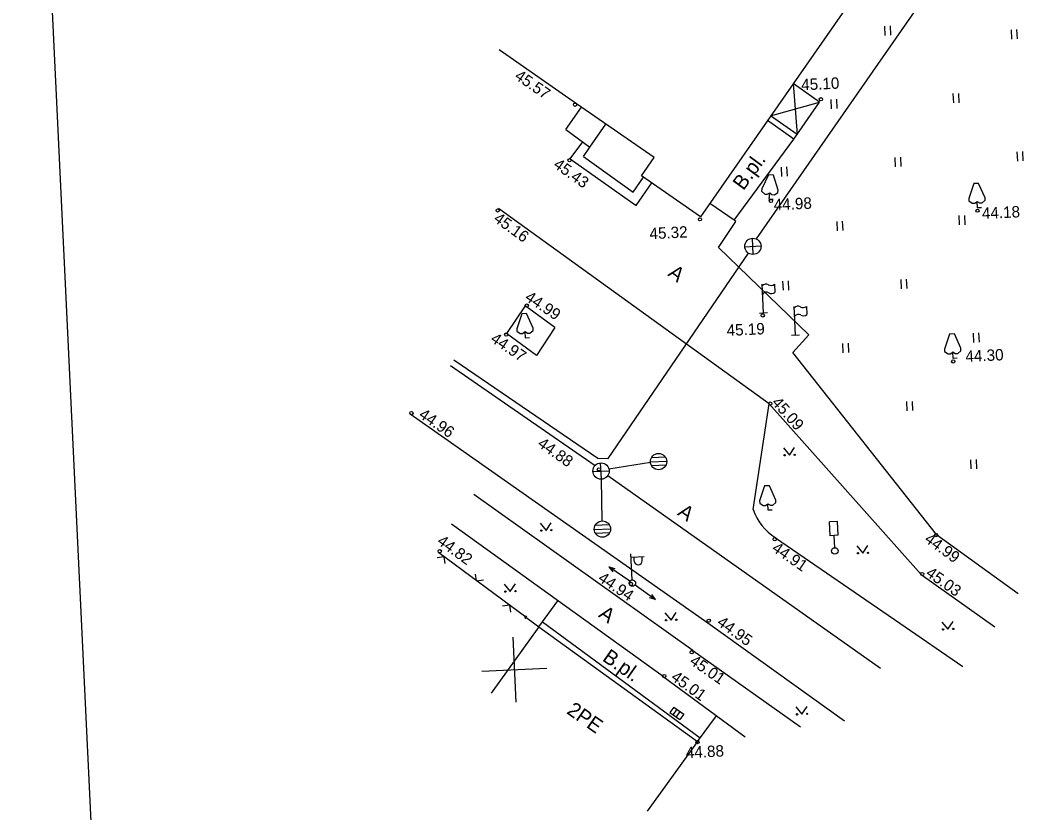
# Model space of a CAD drawing. Extents: x 15024 to 646000, y 15553 to 6459000.
# Drawn here: x 642144.5 to 642206.1, y 6456338.4 to 6456387.1 of the extents above; entities that cross this region are included whole.
import ezdxf

# ---------------------------------------------------------------- set-up
doc = ezdxf.new("R2010")
doc.units = 0
for name, color, linetype in [('AIAD', 7, 'Continuous'), ('ASFBET', 7, 'Continuous'), ('Default', 7, 'Continuous'), ('EHITISED', 7, 'Continuous'), ('HALJASTUS', 7, 'Continuous'), ('HOONED', 7, 'Continuous'), ('KAEVUD', 7, 'Continuous'), ('KANAL', 7, 'Continuous'), ('KORGUSED', 7, 'Continuous'), ('MAPGRID', 7, 'Continuous'), ('POSTID', 7, 'Continuous'), ('PUUD', 7, 'Continuous')]:
    doc.layers.add(name, color=color, linetype=linetype)

# ---------------------------------------------------------------- blocks, each defined once
blk = doc.blocks.new('SIDE')
at = {"layer": 'Default'}
for start, end in [(0, 180), (180, 0)]:
    blk.add_arc((0, 0), 12.5, start, end, dxfattribs=at)
blk = doc.blocks.new('LAT11')
at = {"layer": 'Default'}
for p, q in [((0, 25), (0, 225)), ((0, 200), (100, 200)), ((22.7, 167.9), (22.7, 200)), ((83.9, 167.9), (83.9, 200))]:
    blk.add_line(p, q, dxfattribs=at)
blk.add_circle((0, 0), 25, dxfattribs=at)
blk.add_arc((53.3, 167.9), 30.6, 180, 0, dxfattribs=at)
blk = doc.blocks.new('NOOLM')
at = {"layer": 'Default'}
for p, q in [((25, 0), (218.4, 0)), ((218.4, 0), (173.3, 15)), ((218.4, 0), (173.3, -14.8))]:
    blk.add_line(p, q, dxfattribs=at)
blk = doc.blocks.new('KR')
at = {"layer": 'Default'}
for p, q in [((-100, 0), (100, 0)), ((86, 50), (-86, 50)), ((86, -50), (-86, -50))]:
    blk.add_line(p, q, dxfattribs=at)
blk.add_circle((0, 0), 100, dxfattribs=at)
blk = doc.blocks.new('KK')
at = {"layer": 'Default'}
for p, q in [((-100, 0), (100, 0)), ((0, -100), (0, 100))]:
    blk.add_line(p, q, dxfattribs=at)
blk.add_circle((0, 0), 100, dxfattribs=at)
blk = doc.blocks.new('LIIKLUSM_1')
at = {"layer": 'Default'}
for p, q in [((-25, 95), (-25, 180)), ((25, 95), (25, 180)), ((0, 20), (0, 95))]:
    blk.add_line(p, q, dxfattribs=at)
for points in [[(25, 180), (-25, 180)], [(25, 95), (-25, 95)]]:
    blk.add_lwpolyline(points, dxfattribs=at)
blk.add_circle((0, 0), 20, dxfattribs=at)
blk = doc.blocks.new('PI')
at = {"layer": 'Default'}
for p, q in [((-30, 300), (-100, 120)), ((30, 300), (-30, 300)), ((100, 120), (30, 300)), ((-100, 120), (-100, 90)), ((-100, 90), (-60, 60)), ((-60, 60), (-30, 60)), ((-30, 60), (0, 80)), ((0, 0), (0, 80)), ((0, 80), (30, 60)), ((50, 0), (0, 0)), ((30, 60), (60, 60)), ((60, 60), (100, 90)), ((100, 90), (100, 120))]:
    blk.add_line(p, q, dxfattribs=at)
blk = doc.blocks.new('LIPP')
at = {"layer": 'POSTID'}
for p, q in [((0, 0), (0, 351)), ((151, 345), (151, 245)), ((-50, 0), (50, 0))]:
    blk.add_line(p, q, dxfattribs=at)
for centre, radius, start, end in [((45, 294), 57.6, 57.8941, 140.7366), ((45, 194), 57.6, 57.8941, 140.7366), ((111, 400), 68.2, 237.8941, 305.0219), ((111, 300), 68.2, 237.8941, 305.0219)]:
    blk.add_arc(centre, radius, start, end, dxfattribs=at)
blk = doc.blocks.new('MURU')
at = {"layer": 'Default'}
for p, q in [((-46.3, 60.7), (0, 0)), ((0, 0), (44.6, 60.7))]:
    blk.add_line(p, q, dxfattribs=at)
for centre in [(-40.1, 0), (42.8, 0)]:
    blk.add_circle(centre, 5.5, dxfattribs=at)
blk = doc.blocks.new('HEIN')
at = {"layer": 'Default'}
for p, q in [((-23.4, 38), (-23.4, -38.1)), ((22.1, 38), (22.1, -38.1))]:
    blk.add_line(p, q, dxfattribs=at)
blk = doc.blocks.new('CROSS01')
at = {"layer": 'Default'}
for p, q in [((0, 400), (0, -400)), ((-400, 0), (400, 0))]:
    blk.add_line(p, q, dxfattribs=at)

msp = doc.modelspace()

# ---------------------------------------------------------------- linework, layer by layer
at = {"layer": 'AIAD'}
for p, q in [((642170.526, 6456354.182), (642170.107, 6456354.119)), ((642170.526, 6456354.182), (642170.589, 6456353.762)), ((642172.535, 6456352.694), (642172.473, 6456353.113)), ((642172.535, 6456352.694), (642172.954, 6456352.756)), ((642174.544, 6456351.206), (642174.125, 6456351.143)), ((642174.544, 6456351.206), (642174.606, 6456350.786))]:
    msp.add_line(p, q, dxfattribs=at)
for points in [[(642175.548, 6456350.462), (642170.209, 6456354.416)], [(642175.548, 6456350.462), (642176.359, 6456349.876)]]:
    msp.add_lwpolyline(points, dxfattribs=at)
at = {"layer": 'ASFBET'}
for points in [[(642187.371, 6456373.171), (642188.444, 6456374.769), (642188.332, 6456374.836), (642192.006, 6456379.823)], [(642188.332, 6456374.836), (642186.842, 6456375.872)], [(642190.495, 6456363.561), (642173.878, 6456375.569)], [(642200.756, 6456355.544), (642191.928, 6456366.717), (642192.917, 6456367.805), (642187.371, 6456373.171)], [(642175.511, 6456369.582), (642174.379, 6456367.881)], [(642177.334, 6456368.247), (642175.511, 6456369.582)], [(642176.202, 6456366.546), (642174.379, 6456367.881)], [(642177.334, 6456368.247), (642176.202, 6456366.546)], [(642189.509, 6456357.089), (642190.495, 6456363.561), (642199.803, 6456353.08), (642204.329, 6456349.886)], [(642168.469, 6456362.956), (642186.726, 6456350.127), (642195.105, 6456344.111)], [(642185.802, 6456348.426), (642172.364, 6456357.997)], [(642183.986, 6456346.819), (642170.992, 6456356.173)], [(642200.756, 6456355.544), (642205.752, 6456351.915)], [(642190.883, 6456355.346), (642198.508, 6456350.1)], [(642176.359, 6456349.876), (642177.513, 6456351.479)], [(642176.583, 6456350.187), (642186.261, 6456343.065)], [(642198.508, 6456350.1), (642202.364, 6456347.434)], [(642185.802, 6456348.426), (642192.407, 6456343.73)], [(642183.986, 6456346.819), (642189.017, 6456343.116)], [(642186.096, 6456342.841), (642187.254, 6456344.414)]]:
    msp.add_lwpolyline(points, dxfattribs=at)
msp.add_arc((642192.622, 6456358.129), 3.281, 198.47068, 238.0077, dxfattribs=at)
at = {"layer": 'Default'}
msp.add_line((642150.751, 6456298.919), (642144.525, 6456429.141), dxfattribs=at)
at = {"layer": 'EHITISED'}
for points in [[(642184.826, 6456344.812), (642184.592, 6456344.487)], [(642185.01, 6456344.679), (642184.776, 6456344.355)]]:
    msp.add_lwpolyline(points, dxfattribs=at)
at = {"layer": 'HOONED'}
for points in [[(642197.96, 6456391.867), (642186.27, 6456375.049)], [(642178.672, 6456381.996), (642173.919, 6456385.299)], [(642193.582, 6456382.096), (642191.954, 6456383.227)], [(642191.954, 6456383.227), (642192.205, 6456380.111)], [(642183.424, 6456378.693), (642178.672, 6456381.996)], [(642190.576, 6456381.244), (642193.582, 6456382.096)], [(642192.006, 6456379.823), (642193.582, 6456382.096)], [(642178.013, 6456380.42), (642178.966, 6456381.791)], [(642179.489, 6456379.337), (642180.469, 6456380.747)], [(642192.006, 6456379.823), (642190.376, 6456380.956)], [(642192.205, 6456380.111), (642190.576, 6456381.244)], [(642178.013, 6456380.42), (642179.489, 6456379.337)], [(642178.277, 6456378.605), (642179.05, 6456379.659)], [(642179.087, 6456378.756), (642179.489, 6456379.337)], [(642178.277, 6456378.605), (642182.32, 6456375.745), (642183.281, 6456377.127)], [(642179.087, 6456378.756), (642182.141, 6456376.571), (642182.773, 6456377.48)], [(642182.643, 6456377.57), (642183.424, 6456378.693)], [(642186.27, 6456375.049), (642182.643, 6456377.57)], [(642176.359, 6456349.876), (642173.42, 6456345.807)], [(642176.359, 6456349.876), (642186.096, 6456342.841)], [(642184.634, 6456344.95), (642184.4, 6456344.626)], [(642184.4, 6456344.626), (642185.008, 6456344.187)], [(642184.634, 6456344.95), (642185.242, 6456344.511)], [(642185.242, 6456344.511), (642185.008, 6456344.187)], [(642186.096, 6456342.841), (642183.007, 6456338.566)]]:
    msp.add_lwpolyline(points, dxfattribs=at)
at = {"layer": 'KANAL'}
for points in [[(642189.698, 6456373.692), (642201.829, 6456391.165)], [(642171.136, 6456366.271), (642179.963, 6456360.227), (642180.609, 6456360.222), (642189.207, 6456372.824)], [(642170.932, 6456365.913), (642179.805, 6456359.783)], [(642183.2, 6456359.972), (642180.653, 6456359.562)], [(642180.593, 6456359.175), (642197.315, 6456347.336)], [(642180.236, 6456356.377), (642180.192, 6456358.94)]]:
    msp.add_lwpolyline(points, dxfattribs=at)
at = {"layer": 'KORGUSED'}
for centre in [(642178.57, 6456381.929), (642193.66, 6456382.269), (642178.234, 6456378.524), (642190.594, 6456376.029), (642173.826, 6456375.438), (642203.266, 6456375.428), (642186.239, 6456374.898), (642175.609, 6456369.602), (642190.09, 6456368.999), (642174.356, 6456367.822), (642201.777, 6456366.169), (642190.555, 6456363.587), (642168.537, 6456363.001), (642180.037, 6456359.546), (642200.731, 6456355.512), (642190.828, 6456355.252), (642170.278, 6456354.516), (642199.879, 6456353.122), (642182.003, 6456352.511), (642186.78, 6456350.256), (642185.739, 6456348.318), (642184.046, 6456346.852), (642186.087, 6456342.797)]:
    msp.add_circle(centre, 0.1, dxfattribs=at)

# ---------------------------------------------------------------- block references
at = {"layer": 'AIAD', "xscale": 0.005, "yscale": 0.005000000000000001, "rotation": 2.7375219637312234}
msp.add_blockref('SIDE', (642175.548, 6456350.462), dxfattribs=at)
at = {"layer": 'HALJASTUS', "xscale": 0.007500000000000001, "yscale": 0.0075, "rotation": 2.7375219637312234}
for name, p in [('HEIN', (642197.748, 6456386.484)), ('HEIN', (642205.517, 6456386.261)), ('HEIN', (642201.951, 6456382.336)), ('HEIN', (642194.459, 6456381.978)), ('HEIN', (642205.876, 6456378.77)), ('HEIN', (642198.384, 6456378.411)), ('HEIN', (642191.404, 6456377.828)), ('HEIN', (642194.818, 6456374.487)), ('HEIN', (642202.309, 6456374.845)), ('HEIN', (642191.496, 6456370.832)), ('HEIN', (642198.742, 6456370.92)), ('HEIN', (642203.186, 6456367.628)), ('HEIN', (642195.176, 6456366.995)), ('HEIN', (642199.101, 6456363.429)), ('MURU', (642191.736, 6456360.422)), ('HEIN', (642203.025, 6456359.862)), ('MURU', (642176.803, 6456355.796)), ('MURU', (642196.229, 6456354.406)), ('MURU', (642174.601, 6456352.056)), ('MURU', (642184.462, 6456350.293)), ('MURU', (642201.455, 6456349.73)), ('MURU', (642192.496, 6456344.519))]:
    msp.add_blockref(name, p, dxfattribs=at)
at = {"layer": 'KAEVUD', "xscale": 0.005, "yscale": 0.005000000000000001, "rotation": 2.7375219637312234}
for name, p in [('KK', (642189.485, 6456373.239)), ('KR', (642183.697, 6456360.023)), ('KK', (642180.169, 6456359.44)), ('KR', (642180.255, 6456355.878))]:
    msp.add_blockref(name, p, dxfattribs=at)
at = {"layer": 'MAPGRID', "xscale": 0.005, "yscale": 0.005000000000000001, "rotation": 2.7375219637312234}
msp.add_blockref('CROSS01', (642174.846, 6456347.252), dxfattribs=at)
at = {"layer": 'POSTID'}
for name, p, xscale, yscale, rotation in [('LIPP', (642190.142, 6456369.154), 0.005, 0.005000000000000001, 2.7375219637312234), ('LIPP', (642192.104, 6456367.794), 0.005, 0.005000000000000001, 2.7375219637312234), ('LIIKLUSM_1', (642194.519, 6456354.536), 0.01, 0.010000000000000002, 2.7375219637312234), ('LAT11', (642182.091, 6456352.564), 0.008, 0.008000000000000002, 2.7375219637312234), ('NOOLM', (642182.091, 6456352.564), 0.008, 0.008000000000000002, 145.25251246439188), ('NOOLM', (642182.091, 6456352.564), 0.008000000000000002, 0.008000000000000002, -35.50073085706371)]:
    msp.add_blockref(name, p, dxfattribs=dict(at, xscale=xscale, yscale=yscale, rotation=rotation))
at = {"layer": 'PUUD', "xscale": 0.005, "yscale": 0.005000000000000001}
for p, rotation in [((642190.485, 6456376.129), -4.41590838910496), ((642203.26, 6456375.598), 2.7375219637312234), ((642175.525, 6456367.601), 2.7375219637312234), ((642201.771, 6456366.353), 2.7375219637312234), ((642190.425, 6456357.038), 2.7375219637312234)]:
    msp.add_blockref('PI', p, dxfattribs=dict(at, rotation=rotation))

# ---------------------------------------------------------------- texts
at = {"layer": 'ASFBET'}
for s, rotation, p in [('B.pl.', 53.72409, (642188.903, 6456376.623)), ('A', 322.82182, (642184.22, 6456371.472)), ('A', 324.22971, (642184.808, 6456356.776)), ('A', 324.22971, (642179.963, 6456350.522)), ('B.pl.', 325.01293, (642180.198, 6456347.838))]:
    msp.add_text(s, height=0.9, rotation=rotation, dxfattribs=at).set_placement(p)
at = {"layer": 'HOONED'}
msp.add_text('2PE', height=0.9, rotation=324.94402, dxfattribs=at).set_placement((642178.008, 6456344.593))
at = {"layer": 'KORGUSED'}
for s, rotation, p in [(' 45.57', 325.28948, (642174.601, 6456383.708)), (' 45.10', 2.73752, (642192.207, 6456382.799)), (' 45.43', 324.5143, (642176.981, 6456378.279)), (' 44.98', 2.73752, (642190.519, 6456375.429)), (' 45.16', 324.07836, (642173.311, 6456374.966)), (' 44.18', 2.73752, (642203.294, 6456374.899)), (' 45.32', 2.73752, (642182.897, 6456373.66)), (' 44.99', 326.34191, (642175.226, 6456370.111)), (' 45.19', 2.73752, (642187.632, 6456367.719)), (' 44.97', 325.99233, (642173.118, 6456367.567)), (' 44.30', 2.73752, (642202.283, 6456366.122)), (' 45.09', 311.96358, (642190.421, 6456363.809)), (' 44.96', 325.52421, (642168.716, 6456362.917)), (' 44.88', 324.87872, (642176.01, 6456361.144)), (' 44.99', 323.63469, (642199.753, 6456355.299)), (' 44.82', 323.90852, (642169.849, 6456355.166)), (' 44.91', 325.36117, (642190.386, 6456354.716)), (' 44.94', 325.86874, (642179.715, 6456352.875)), (' 45.03', 324.86095, (642199.823, 6456353.196)), (' 44.95', 324.21552, (642187.019, 6456350.18)), (' 45.01', 325.27325, (642185.338, 6456347.784)), (' 45.01', 323.96079, (642184.196, 6456346.817)), (' 44.88', 2.73752, (642185.127, 6456341.798))]:
    msp.add_text(s, height=0.7, rotation=rotation, dxfattribs=at).set_placement(p)

doc.saveas('drawing.dxf')
